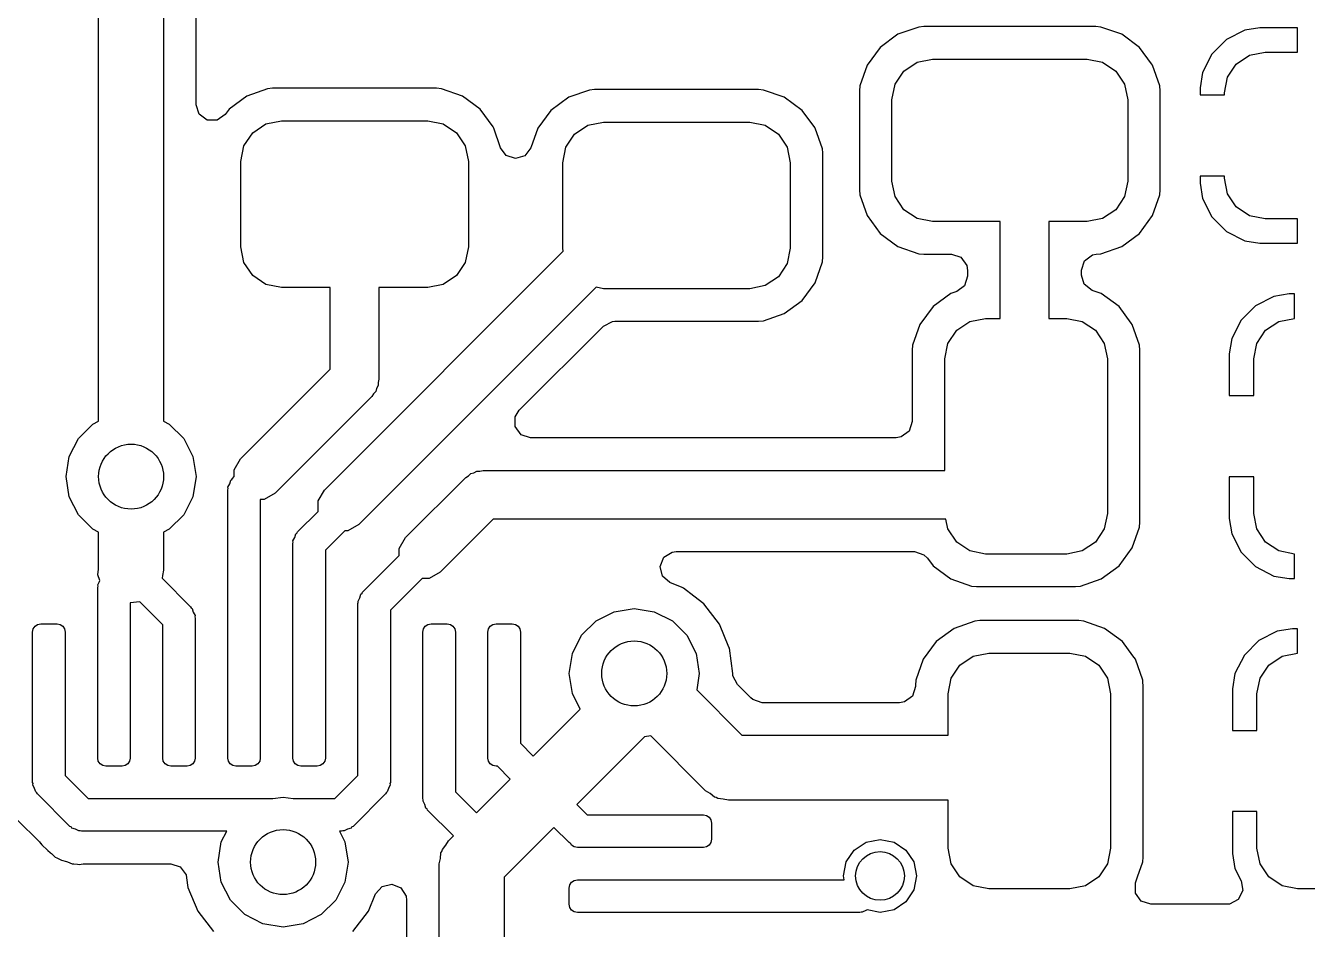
# Model space of a CAD drawing. Extents: x 0 to 2.79, y -2.39 to 0.
# Drawn here: x 1.7865 to 2.0968, y -1.6793 to -1.4604 of the extents above; entities that cross this region are included whole.
import ezdxf

# ---------------------------------------------------------------- set-up
doc = ezdxf.new("R2010")
doc.units = 0
doc.header["$MEASUREMENT"] = 0
doc.layers.add('BLACK', color=7, linetype='CONTINUOUS')

msp = doc.modelspace()

# ---------------------------------------------------------------- linework, layer by layer
at = {"layer": 'BLACK', "linetype": 'CONTINUOUS'}
for p, q in [((1.81988, -1.16212), (1.81988, -1.55619)), ((1.80413, -1.5562), (1.80413, -1.38602)), ((1.82778, -1.47957), (1.82778, -1.45586)), ((2.00277, -1.46072), (1.99772, -1.46249)), ((2.00397, -1.46061), (2.00277, -1.46072)), ((2.00277, -1.46072), (2.00277, -1.46072)), ((2.04564, -1.46061), (2.00397, -1.46061)), ((2.00397, -1.46061), (2.00397, -1.46061)), ((2.04684, -1.46072), (2.04564, -1.46061)), ((2.04564, -1.46061), (2.04564, -1.46061)), ((2.05189, -1.46249), (2.04684, -1.46072)), ((2.04684, -1.46072), (2.04684, -1.46072)), ((2.08169, -1.46151), (2.07724, -1.46377)), ((2.08537, -1.46093), (2.08169, -1.46151)), ((2.08169, -1.46151), (2.08169, -1.46151)), ((2.09449, -1.46093), (2.08537, -1.46093)), ((2.08537, -1.46093), (2.08537, -1.46093)), ((2.09449, -1.46683), (2.09449, -1.46093)), ((1.99772, -1.46249), (1.99342, -1.46566)), ((2.05619, -1.46566), (2.05189, -1.46249)), ((2.07724, -1.46377), (2.07371, -1.4673)), ((1.99342, -1.46566), (1.99024, -1.46997)), ((1.99342, -1.46566), (1.99342, -1.46566)), ((2.05914, -1.46967), (2.05619, -1.46566)), ((2.05619, -1.46566), (2.05619, -1.46566)), ((2.05619, -1.46566), (2.05619, -1.46566)), ((2.05619, -1.46566), (2.05619, -1.46566)), ((2.05619, -1.46566), (2.05619, -1.46566)), ((2.07371, -1.4673), (2.07145, -1.47175)), ((2.07965, -1.46971), (2.08285, -1.46758)), ((2.08285, -1.46758), (2.08661, -1.46683)), ((2.08661, -1.46683), (2.09449, -1.46683)), ((1.99024, -1.46997), (1.98848, -1.47501)), ((1.99914, -1.47139), (2.00234, -1.46925)), ((2.00234, -1.46925), (2.0061, -1.4685)), ((2.0061, -1.4685), (2.0435, -1.4685)), ((2.0435, -1.4685), (2.04727, -1.46925)), ((2.04727, -1.46925), (2.05046, -1.47139)), ((2.05936, -1.46997), (2.05914, -1.46967)), ((2.06113, -1.47501), (2.05936, -1.46997)), ((2.07752, -1.47291), (2.07965, -1.46971)), ((1.99701, -1.47458), (1.99914, -1.47139)), ((2.05046, -1.47139), (2.0526, -1.47458)), ((2.07145, -1.47175), (2.07087, -1.47543)), ((2.07145, -1.47175), (2.07145, -1.47175)), ((2.07677, -1.47667), (2.07752, -1.47291)), ((1.84509, -1.47568), (1.84004, -1.47745)), ((1.84629, -1.47557), (1.84509, -1.47568)), ((1.84509, -1.47568), (1.84509, -1.47568)), ((1.88599, -1.47557), (1.84629, -1.47557)), ((1.84629, -1.47557), (1.84629, -1.47557)), ((1.886, -1.47557), (1.88599, -1.47557)), ((1.88719, -1.47568), (1.886, -1.47557)), ((1.89224, -1.47745), (1.88719, -1.47568)), ((1.88719, -1.47568), (1.88719, -1.47568)), ((1.92304, -1.47598), (1.918, -1.47774)), ((1.92424, -1.47587), (1.92304, -1.47598)), ((1.92304, -1.47598), (1.92304, -1.47598)), ((1.96395, -1.47587), (1.92424, -1.47587)), ((1.92424, -1.47587), (1.92424, -1.47587)), ((1.96515, -1.47598), (1.96395, -1.47587)), ((1.96395, -1.47587), (1.96395, -1.47587)), ((1.97019, -1.47774), (1.96515, -1.47598)), ((1.96515, -1.47598), (1.96515, -1.47598)), ((1.98848, -1.47501), (1.98837, -1.47621)), ((1.98837, -1.47621), (1.98837, -1.50017)), ((1.98848, -1.47501), (1.98848, -1.47501)), ((1.99626, -1.47835), (1.99701, -1.47458)), ((2.0526, -1.47458), (2.05335, -1.47835)), ((2.06124, -1.47621), (2.06113, -1.47501)), ((2.06124, -1.47717), (2.06124, -1.47621)), ((2.06124, -1.47621), (2.06124, -1.47621)), ((2.06124, -1.49858), (2.06124, -1.47717)), ((2.07087, -1.47543), (2.07087, -1.47717)), ((2.07087, -1.47717), (2.07677, -1.47717)), ((2.07087, -1.47717), (2.07087, -1.47717)), ((2.07677, -1.47717), (2.07677, -1.47667)), ((1.8285, -1.48184), (1.82778, -1.47957)), ((1.84004, -1.47745), (1.83574, -1.48062)), ((1.89654, -1.48062), (1.89224, -1.47745)), ((1.918, -1.47774), (1.9137, -1.48092)), ((1.97449, -1.48092), (1.97019, -1.47774)), ((1.99626, -1.49803), (1.99626, -1.47835)), ((2.05335, -1.47835), (2.05335, -1.49803)), ((1.83044, -1.48327), (1.8285, -1.48184)), ((1.83285, -1.48329), (1.83044, -1.48327)), ((1.83481, -1.48189), (1.83285, -1.48329)), ((1.83574, -1.48062), (1.83481, -1.48189)), ((1.83574, -1.48062), (1.83574, -1.48062)), ((1.84466, -1.48421), (1.84843, -1.48346)), ((1.84843, -1.48346), (1.88386, -1.48346)), ((1.88386, -1.48346), (1.88762, -1.48421)), ((1.89971, -1.48491), (1.89654, -1.48062)), ((1.89654, -1.48062), (1.89654, -1.48062)), ((1.89654, -1.48062), (1.89654, -1.48062)), ((1.89654, -1.48062), (1.89654, -1.48062)), ((1.89654, -1.48062), (1.89654, -1.48062)), ((1.91369, -1.48092), (1.91052, -1.48522)), ((1.9137, -1.48092), (1.91369, -1.48092)), ((1.97755, -1.48506), (1.97449, -1.48092)), ((1.97449, -1.48092), (1.97449, -1.48092)), ((1.97449, -1.48092), (1.97449, -1.48092)), ((1.97449, -1.48092), (1.97449, -1.48092)), ((1.97449, -1.48092), (1.97449, -1.48092)), ((1.83933, -1.48954), (1.84147, -1.48635)), ((1.84147, -1.48635), (1.84466, -1.48421)), ((1.88762, -1.48421), (1.89082, -1.48635)), ((1.89082, -1.48635), (1.89295, -1.48954)), ((1.89972, -1.48493), (1.89971, -1.48491)), ((1.89982, -1.48522), (1.89972, -1.48493)), ((1.90149, -1.49), (1.89982, -1.48522)), ((1.91052, -1.48522), (1.90885, -1.49)), ((1.91942, -1.48664), (1.92261, -1.48451)), ((1.92261, -1.48451), (1.92638, -1.48376)), ((1.92638, -1.48376), (1.96181, -1.48376)), ((1.96181, -1.48376), (1.96558, -1.48451)), ((1.96558, -1.48451), (1.96877, -1.48664)), ((1.97767, -1.48522), (1.97755, -1.48506)), ((1.97943, -1.49027), (1.97767, -1.48522)), ((1.83858, -1.49331), (1.83933, -1.48954)), ((1.89295, -1.48954), (1.8937, -1.49331)), ((1.91728, -1.48984), (1.91942, -1.48664)), ((1.96877, -1.48664), (1.9709, -1.48984)), ((1.90281, -1.49181), (1.90149, -1.49)), ((1.90508, -1.49261), (1.90281, -1.49181)), ((1.90739, -1.49191), (1.90508, -1.49261)), ((1.90885, -1.49), (1.90739, -1.49191)), ((1.91654, -1.4936), (1.91728, -1.48984)), ((1.9709, -1.48984), (1.97165, -1.4936)), ((1.97952, -1.49122), (1.97943, -1.49027)), ((1.97955, -1.49147), (1.97952, -1.49122)), ((1.97955, -1.51641), (1.97955, -1.49147)), ((1.97955, -1.49147), (1.97955, -1.49147)), ((1.83858, -1.51398), (1.83858, -1.49331)), ((1.8937, -1.49331), (1.8937, -1.51398)), ((1.91654, -1.51427), (1.91654, -1.4936)), ((1.97165, -1.4936), (1.97165, -1.51427)), ((1.99701, -1.5018), (1.99626, -1.49803)), ((2.05335, -1.49803), (2.0526, -1.5018)), ((2.06124, -1.50017), (2.06124, -1.49858)), ((2.07677, -1.49685), (2.07087, -1.49685)), ((2.07087, -1.49685), (2.07087, -1.49685)), ((2.07087, -1.49685), (2.07087, -1.49858)), ((2.07087, -1.49858), (2.07145, -1.50227)), ((2.07677, -1.49734), (2.07677, -1.49685)), ((2.07752, -1.50111), (2.07677, -1.49734)), ((1.98837, -1.50017), (1.98848, -1.50137)), ((1.98848, -1.50137), (1.98848, -1.50137)), ((1.98848, -1.50137), (1.99024, -1.50641)), ((1.99914, -1.50499), (1.99701, -1.5018)), ((2.0526, -1.5018), (2.05046, -1.50499)), ((2.05936, -1.50641), (2.06113, -1.50137)), ((2.06113, -1.50137), (2.06124, -1.50017)), ((2.06124, -1.50017), (2.06124, -1.50017)), ((2.07965, -1.5043), (2.07752, -1.50111)), ((2.00234, -1.50712), (1.99914, -1.50499)), ((2.05046, -1.50499), (2.04727, -1.50712)), ((2.07145, -1.50227), (2.07145, -1.50227)), ((2.07145, -1.50227), (2.07371, -1.50671)), ((2.08285, -1.50644), (2.07965, -1.5043)), ((1.99024, -1.50641), (1.99342, -1.51071)), ((2.0061, -1.50787), (2.00234, -1.50712)), ((2.02244, -1.50787), (2.0061, -1.50787)), ((2.02244, -1.5313), (2.02244, -1.50787)), ((2.0435, -1.50787), (2.03425, -1.50787)), ((2.03425, -1.50787), (2.03425, -1.5313)), ((2.04727, -1.50712), (2.0435, -1.50787)), ((2.05619, -1.51071), (2.05936, -1.50641)), ((2.07371, -1.50671), (2.07724, -1.51024)), ((2.08661, -1.50719), (2.08285, -1.50644)), ((2.09449, -1.50719), (2.08661, -1.50719)), ((2.09449, -1.51309), (2.09449, -1.50719)), ((1.99342, -1.51071), (1.99342, -1.51071)), ((1.99342, -1.51071), (1.99342, -1.51071)), ((1.99342, -1.51071), (1.99342, -1.51071)), ((1.99342, -1.51071), (1.99342, -1.51071)), ((1.99342, -1.51071), (1.99772, -1.51389)), ((2.05189, -1.51389), (2.05619, -1.51071)), ((2.07724, -1.51024), (2.08169, -1.51251)), ((1.83933, -1.51774), (1.83858, -1.51398)), ((1.8937, -1.51398), (1.89295, -1.51774)), ((1.91668, -1.51501), (1.91654, -1.51427)), ((1.97165, -1.51427), (1.9709, -1.51804)), ((1.99772, -1.51389), (1.99772, -1.51389)), ((1.99772, -1.51389), (1.99772, -1.51389)), ((1.99772, -1.51389), (2.00277, -1.51566)), ((2.04684, -1.51566), (2.05189, -1.51389)), ((2.08169, -1.51251), (2.08169, -1.51251)), ((2.08169, -1.51251), (2.08537, -1.51309)), ((2.08537, -1.51309), (2.09449, -1.51309)), ((2.09449, -1.51309), (2.09449, -1.51309)), ((1.85882, -1.57288), (1.91668, -1.51501)), ((1.97767, -1.52265), (1.97943, -1.51761)), ((1.97943, -1.51761), (1.97955, -1.51641)), ((1.97955, -1.51641), (1.97955, -1.51641)), ((2.00277, -1.51566), (2.00397, -1.51577)), ((2.00397, -1.51577), (2.00397, -1.51577)), ((2.00397, -1.51577), (2.00397, -1.51577)), ((2.00397, -1.51577), (2.01065, -1.51577)), ((2.01065, -1.51577), (2.01294, -1.51651)), ((2.01294, -1.51651), (2.01436, -1.51846)), ((2.04215, -1.51964), (2.04289, -1.51735)), ((2.04289, -1.51735), (2.04484, -1.51594)), ((2.04484, -1.51594), (2.04568, -1.51576)), ((2.04568, -1.51576), (2.04684, -1.51566)), ((1.84147, -1.52094), (1.83933, -1.51774)), ((1.89295, -1.51774), (1.89082, -1.52094)), ((1.9709, -1.51804), (1.96877, -1.52123)), ((2.01436, -1.51846), (2.01455, -1.51967)), ((2.01455, -1.51967), (2.01455, -1.52111)), ((2.04215, -1.52083), (2.04215, -1.51964)), ((1.84466, -1.52307), (1.84147, -1.52094)), ((1.84843, -1.52382), (1.84466, -1.52307)), ((1.86024, -1.52382), (1.84843, -1.52382)), ((1.86024, -1.54362), (1.86024, -1.52382)), ((1.92463, -1.52377), (1.86717, -1.58123)), ((1.88386, -1.52382), (1.87205, -1.52382)), ((1.87205, -1.52382), (1.87205, -1.54606)), ((1.88762, -1.52307), (1.88386, -1.52382)), ((1.89082, -1.52094), (1.88762, -1.52307)), ((1.92638, -1.52411), (1.92463, -1.52377)), ((1.96558, -1.52336), (1.96181, -1.52411)), ((1.96877, -1.52123), (1.96558, -1.52336)), ((1.97449, -1.52695), (1.97767, -1.52265)), ((2.0138, -1.5234), (2.01194, -1.52479)), ((2.01455, -1.52111), (2.0138, -1.5234)), ((2.04284, -1.52305), (2.04215, -1.52083)), ((2.04476, -1.52451), (2.04284, -1.52305)), ((1.96181, -1.52411), (1.92638, -1.52411)), ((1.97019, -1.53013), (1.97449, -1.52695)), ((2.01052, -1.52528), (2.00621, -1.52846)), ((2.01194, -1.52479), (2.01052, -1.52528)), ((2.04696, -1.52528), (2.04476, -1.52451)), ((2.05127, -1.52846), (2.04696, -1.52528)), ((2.04696, -1.52528), (2.04696, -1.52528)), ((2.08877, -1.52598), (2.08433, -1.52824)), ((2.09246, -1.52539), (2.08877, -1.52598)), ((2.08877, -1.52598), (2.08877, -1.52598)), ((2.0937, -1.52539), (2.09246, -1.52539)), ((2.09246, -1.52539), (2.09246, -1.52539)), ((2.0937, -1.5313), (2.0937, -1.52539)), ((2.00621, -1.52846), (2.00304, -1.53276)), ((2.00621, -1.52846), (2.00621, -1.52846)), ((2.05422, -1.53246), (2.05127, -1.52846)), ((2.05127, -1.52846), (2.05127, -1.52846)), ((2.05127, -1.52846), (2.05127, -1.52846)), ((2.05127, -1.52846), (2.05127, -1.52846)), ((2.05127, -1.52846), (2.05127, -1.52846)), ((2.08433, -1.52824), (2.0808, -1.53177)), ((1.906, -1.55356), (1.92641, -1.53315)), ((1.92641, -1.53315), (1.92856, -1.53206)), ((1.92856, -1.53206), (1.92917, -1.53201)), ((1.92917, -1.53201), (1.96395, -1.53201)), ((1.96395, -1.53201), (1.96515, -1.5319)), ((1.96395, -1.53201), (1.96395, -1.53201)), ((1.96515, -1.5319), (1.97019, -1.53013)), ((2.00304, -1.53276), (2.00127, -1.53781)), ((2.01194, -1.53418), (2.01513, -1.53205)), ((2.01513, -1.53205), (2.0189, -1.5313)), ((2.0189, -1.5313), (2.02244, -1.5313)), ((2.03425, -1.5313), (2.03858, -1.5313)), ((2.03858, -1.5313), (2.04235, -1.53205)), ((2.04235, -1.53205), (2.04554, -1.53418)), ((2.05444, -1.53276), (2.05422, -1.53246)), ((2.05621, -1.53781), (2.05444, -1.53276)), ((2.0808, -1.53177), (2.07854, -1.53621)), ((2.08674, -1.53418), (2.08993, -1.53205)), ((2.08993, -1.53205), (2.0937, -1.5313)), ((2.0098, -1.53738), (2.01194, -1.53418)), ((2.04554, -1.53418), (2.04768, -1.53738)), ((2.07854, -1.53621), (2.07795, -1.5399)), ((2.07854, -1.53621), (2.07854, -1.53621)), ((2.08461, -1.53738), (2.08674, -1.53418)), ((2.00127, -1.53781), (2.00116, -1.539)), ((2.00116, -1.539), (2.00116, -1.55632)), ((2.00127, -1.53781), (2.00127, -1.53781)), ((2.00906, -1.54114), (2.0098, -1.53738)), ((2.04768, -1.53738), (2.04843, -1.54114)), ((2.05632, -1.539), (2.05621, -1.53781)), ((2.05632, -1.55), (2.05632, -1.539)), ((2.05632, -1.539), (2.05632, -1.539)), ((2.08386, -1.54114), (2.08461, -1.53738)), ((2.00906, -1.56811), (2.00906, -1.54114)), ((2.04843, -1.54114), (2.04843, -1.57854)), ((2.07795, -1.5399), (2.07795, -1.55)), ((2.08386, -1.55), (2.08386, -1.54114)), ((1.83854, -1.56531), (1.86024, -1.54362)), ((1.87146, -1.54826), (1.87126, -1.54902)), ((1.87185, -1.54759), (1.87146, -1.54826)), ((1.87205, -1.54606), (1.87185, -1.54681)), ((1.87185, -1.54681), (1.87185, -1.54759)), ((1.87032, -1.55024), (1.84689, -1.57366)), ((1.87071, -1.54957), (1.87032, -1.55024)), ((1.87126, -1.54902), (1.87071, -1.54957)), ((2.05632, -1.56969), (2.05632, -1.55)), ((2.07795, -1.55), (2.08386, -1.55)), ((2.07795, -1.55), (2.07795, -1.55)), ((1.90504, -1.55511), (1.906, -1.55356)), ((1.79928, -1.56039), (1.80276, -1.5569)), ((1.80276, -1.5569), (1.80413, -1.5562)), ((1.81988, -1.55619), (1.82127, -1.5569)), ((1.82127, -1.5569), (1.82476, -1.56039)), ((1.90504, -1.55752), (1.90504, -1.55511)), ((1.90646, -1.55947), (1.90504, -1.55752)), ((2.00116, -1.55632), (2.00042, -1.55861)), ((1.79704, -1.56478), (1.79928, -1.56039)), ((1.82476, -1.56039), (1.82699, -1.56478)), ((1.90875, -1.56022), (1.90646, -1.55947)), ((1.99726, -1.56022), (1.90875, -1.56022)), ((1.99847, -1.56003), (1.99726, -1.56022)), ((2.00042, -1.55861), (1.99847, -1.56003)), ((1.79627, -1.56964), (1.79704, -1.56478)), ((1.82699, -1.56478), (1.82776, -1.56964)), ((1.83701, -1.56796), (1.83854, -1.56531)), ((1.79704, -1.57451), (1.79627, -1.56964)), ((1.82776, -1.56964), (1.82699, -1.57451)), ((1.83618, -1.57052), (1.83644, -1.57033)), ((1.83644, -1.57033), (1.83659, -1.57005)), ((1.83659, -1.57005), (1.83701, -1.56962)), ((1.83701, -1.56962), (1.83701, -1.56796)), ((1.8785, -1.58441), (1.89307, -1.56984)), ((1.89307, -1.56984), (1.89374, -1.56945)), ((1.89374, -1.56945), (1.89429, -1.5689)), ((1.89429, -1.5689), (1.89504, -1.5687)), ((1.89504, -1.5687), (1.89572, -1.56831)), ((1.89572, -1.56831), (1.89649, -1.56831)), ((1.89649, -1.56831), (1.89724, -1.56811)), ((1.89724, -1.56811), (2.00906, -1.56811)), ((2.05632, -1.58068), (2.05632, -1.56969)), ((2.08386, -1.56969), (2.07795, -1.56969)), ((2.07795, -1.56969), (2.07795, -1.57978)), ((2.08386, -1.57854), (2.08386, -1.56969)), ((1.83543, -1.57283), (1.83553, -1.57253)), ((1.83543, -1.60728), (1.83543, -1.57283)), ((1.83548, -1.57222), (1.8359, -1.5714)), ((1.83553, -1.57253), (1.83548, -1.57222)), ((1.8359, -1.5714), (1.83618, -1.57052)), ((1.85729, -1.57552), (1.85882, -1.57288)), ((1.79928, -1.5789), (1.79704, -1.57451)), ((1.82699, -1.57451), (1.82476, -1.5789)), ((1.84424, -1.57519), (1.84331, -1.57519)), ((1.84331, -1.57519), (1.84331, -1.60728)), ((1.84689, -1.57366), (1.84424, -1.57519)), ((1.85729, -1.57809), (1.85729, -1.57552)), ((1.80276, -1.58238), (1.79928, -1.5789)), ((1.82476, -1.5789), (1.82127, -1.58238)), ((1.85233, -1.58304), (1.85729, -1.57809)), ((2.04843, -1.57854), (2.04768, -1.58231)), ((2.08461, -1.58231), (2.08386, -1.57854)), ((1.80414, -1.58309), (1.80276, -1.58238)), ((1.82127, -1.58238), (1.81989, -1.58309)), ((1.86376, -1.58276), (1.85906, -1.58746)), ((1.86452, -1.58276), (1.86376, -1.58276)), ((1.86717, -1.58123), (1.86452, -1.58276)), ((1.89969, -1.57992), (1.88685, -1.59276)), ((2.00933, -1.57992), (1.89969, -1.57992)), ((2.0098, -1.58231), (2.00933, -1.57992)), ((2.01194, -1.5855), (2.0098, -1.58231)), ((2.04768, -1.58231), (2.04554, -1.5855)), ((2.05444, -1.58692), (2.05621, -1.58188)), ((2.05621, -1.58188), (2.05632, -1.58068)), ((2.05632, -1.58068), (2.05632, -1.58068)), ((2.07795, -1.57978), (2.07854, -1.58347)), ((2.08674, -1.5855), (2.08461, -1.58231)), ((1.80414, -1.59202), (1.80414, -1.58309)), ((1.81989, -1.58309), (1.81989, -1.59231)), ((1.85118, -1.58583), (1.85128, -1.58552)), ((1.85118, -1.60728), (1.85118, -1.58583)), ((1.85123, -1.58521), (1.85165, -1.58439)), ((1.85128, -1.58552), (1.85123, -1.58521)), ((1.85165, -1.58439), (1.85193, -1.58351)), ((1.85193, -1.58351), (1.85219, -1.58333)), ((1.85219, -1.58333), (1.85233, -1.58304)), ((1.87697, -1.58705), (1.8785, -1.58441)), ((2.01513, -1.58764), (2.01194, -1.5855)), ((2.04554, -1.5855), (2.04235, -1.58764)), ((2.07854, -1.58347), (2.07854, -1.58347)), ((2.07854, -1.58347), (2.0808, -1.58792)), ((2.08993, -1.58764), (2.08674, -1.5855)), ((1.85906, -1.58746), (1.85906, -1.60728)), ((1.86808, -1.59761), (1.87697, -1.58872)), ((1.87697, -1.58872), (1.87697, -1.58705)), ((1.94103, -1.58918), (1.94308, -1.58792)), ((1.94308, -1.58792), (1.94399, -1.58781)), ((1.94399, -1.58781), (2.00173, -1.58781)), ((2.00173, -1.58781), (2.00402, -1.58856)), ((2.00402, -1.58856), (2.00487, -1.5894)), ((2.0189, -1.58839), (2.01513, -1.58764)), ((2.03858, -1.58839), (2.0189, -1.58839)), ((2.04235, -1.58764), (2.03858, -1.58839)), ((2.05127, -1.59123), (2.05444, -1.58692)), ((2.0808, -1.58792), (2.08433, -1.59144)), ((2.0937, -1.58839), (2.08993, -1.58764)), ((2.0937, -1.59429), (2.0937, -1.58839)), ((1.80399, -1.5934), (1.80414, -1.59202)), ((1.94011, -1.59141), (1.94103, -1.58918)), ((1.94067, -1.59375), (1.94011, -1.59141)), ((2.00487, -1.5894), (2.00621, -1.59123)), ((2.00621, -1.59123), (2.00621, -1.59123)), ((2.00621, -1.59123), (2.00621, -1.59123)), ((2.00621, -1.59123), (2.00621, -1.59123)), ((2.00621, -1.59123), (2.01052, -1.5944)), ((2.04696, -1.5944), (2.05127, -1.59123)), ((2.08433, -1.59144), (2.08877, -1.59371)), ((1.80448, -1.5948), (1.80399, -1.5934)), ((1.80399, -1.59584), (1.8044, -1.59502)), ((1.8044, -1.59502), (1.80448, -1.5948)), ((1.8196, -1.5936), (1.81952, -1.59425)), ((1.81952, -1.59425), (1.82641, -1.60114)), ((1.81989, -1.59231), (1.8196, -1.5936)), ((1.88254, -1.59429), (1.8748, -1.60202)), ((1.88421, -1.59429), (1.88254, -1.59429)), ((1.88685, -1.59276), (1.88421, -1.59429)), ((1.9425, -1.59531), (1.94067, -1.59375)), ((2.01052, -1.5944), (2.01052, -1.5944)), ((2.01052, -1.5944), (2.01052, -1.5944)), ((2.01052, -1.5944), (2.01556, -1.59617)), ((2.04192, -1.59617), (2.04696, -1.5944)), ((2.08877, -1.59371), (2.08877, -1.59371)), ((2.08877, -1.59371), (2.09246, -1.59429)), ((2.09246, -1.59429), (2.0937, -1.59429)), ((2.0937, -1.59429), (2.0937, -1.59429)), ((1.80394, -1.59646), (1.80404, -1.59615)), ((1.80394, -1.60728), (1.80394, -1.59646)), ((1.80404, -1.59615), (1.80399, -1.59584)), ((1.8674, -1.59896), (1.86768, -1.59808)), ((1.86768, -1.59808), (1.86794, -1.59789)), ((1.86794, -1.59789), (1.86808, -1.59761)), ((1.94544, -1.59653), (1.9425, -1.59531)), ((1.94578, -1.59667), (1.94544, -1.59653)), ((1.94832, -1.59862), (1.94578, -1.59667)), ((2.01556, -1.59617), (2.01676, -1.59628)), ((2.01676, -1.59628), (2.01676, -1.59628)), ((2.01676, -1.59628), (2.01676, -1.59628)), ((2.01676, -1.59628), (2.04072, -1.59628)), ((2.04072, -1.59628), (2.04192, -1.59617)), ((2.04072, -1.59628), (2.04072, -1.59628)), ((1.81412, -1.59998), (1.81181, -1.60024)), ((1.81181, -1.60024), (1.81181, -1.60728)), ((1.81969, -1.60555), (1.81412, -1.59998)), ((1.82641, -1.60114), (1.82655, -1.60142)), ((1.82655, -1.60142), (1.82681, -1.60161)), ((1.86693, -1.60039), (1.86703, -1.60009)), ((1.86693, -1.60728), (1.86693, -1.60039)), ((1.86698, -1.59978), (1.8674, -1.59896)), ((1.86703, -1.60009), (1.86698, -1.59978)), ((1.95072, -1.60046), (1.94832, -1.59862)), ((1.95451, -1.6054), (1.95072, -1.60046)), ((1.95072, -1.60046), (1.95072, -1.60046)), ((1.95072, -1.60046), (1.95072, -1.60046)), ((1.95072, -1.60046), (1.95072, -1.60046)), ((1.95072, -1.60046), (1.95072, -1.60046)), ((1.82681, -1.60161), (1.82709, -1.60248)), ((1.82709, -1.60248), (1.82751, -1.6033)), ((1.82751, -1.6033), (1.82746, -1.60362)), ((1.82746, -1.60362), (1.82756, -1.60392)), ((1.82756, -1.60392), (1.82756, -1.60728)), ((1.8748, -1.60202), (1.8748, -1.60728)), ((1.9246, -1.60458), (1.92899, -1.60235)), ((1.92899, -1.60235), (1.93386, -1.60157)), ((1.93386, -1.60157), (1.93872, -1.60235)), ((1.93872, -1.60235), (1.94311, -1.60458)), ((2.01755, -1.60451), (2.01635, -1.60462)), ((2.04151, -1.60451), (2.01755, -1.60451)), ((2.01755, -1.60451), (2.01755, -1.60451)), ((2.0427, -1.60462), (2.04151, -1.60451)), ((2.04151, -1.60451), (2.04151, -1.60451)), ((1.78819, -1.60728), (1.78834, -1.60653)), ((1.78819, -1.62254), (1.78819, -1.60728)), ((1.78834, -1.60653), (1.78877, -1.60589)), ((1.78877, -1.60589), (1.7894, -1.60546)), ((1.7894, -1.60546), (1.79016, -1.60531)), ((1.79016, -1.60531), (1.79409, -1.60531)), ((1.79409, -1.60531), (1.79485, -1.60546)), ((1.79485, -1.60546), (1.79549, -1.60589)), ((1.79549, -1.60589), (1.79591, -1.60653)), ((1.79591, -1.60653), (1.79606, -1.60728)), ((1.79606, -1.60728), (1.79606, -1.62254)), ((1.80394, -1.6378), (1.80394, -1.60728)), ((1.81181, -1.60728), (1.81181, -1.6378)), ((1.81969, -1.60728), (1.81969, -1.60555)), ((1.81969, -1.6378), (1.81969, -1.60728)), ((1.81969, -1.60728), (1.81969, -1.60728)), ((1.82756, -1.60728), (1.82756, -1.60728)), ((1.82756, -1.60728), (1.82756, -1.6378)), ((1.83543, -1.6378), (1.83543, -1.60728)), ((1.84331, -1.60728), (1.84331, -1.6378)), ((1.85118, -1.6378), (1.85118, -1.60728)), ((1.85906, -1.60728), (1.85906, -1.6378)), ((1.86693, -1.62254), (1.86693, -1.60728)), ((1.8748, -1.60728), (1.8748, -1.62254)), ((1.88268, -1.60728), (1.88283, -1.60653)), ((1.88268, -1.62254), (1.88268, -1.60728)), ((1.88283, -1.60653), (1.88325, -1.60589)), ((1.88325, -1.60589), (1.88389, -1.60546)), ((1.88389, -1.60546), (1.88465, -1.60531)), ((1.88465, -1.60531), (1.88858, -1.60531)), ((1.88858, -1.60531), (1.88934, -1.60546)), ((1.88934, -1.60546), (1.88997, -1.60589)), ((1.88997, -1.60589), (1.8904, -1.60653)), ((1.8904, -1.60653), (1.89055, -1.60728)), ((1.89055, -1.60728), (1.89055, -1.62254)), ((1.89843, -1.60728), (1.89858, -1.60653)), ((1.89843, -1.6378), (1.89843, -1.60728)), ((1.89858, -1.60653), (1.899, -1.60589)), ((1.899, -1.60589), (1.89964, -1.60546)), ((1.89964, -1.60546), (1.90039, -1.60531)), ((1.90039, -1.60531), (1.90433, -1.60531)), ((1.90433, -1.60531), (1.90508, -1.60546)), ((1.90508, -1.60546), (1.90572, -1.60589)), ((1.90572, -1.60589), (1.90615, -1.60653)), ((1.90615, -1.60653), (1.9063, -1.60728)), ((1.9063, -1.60728), (1.9063, -1.6342)), ((1.92112, -1.60807), (1.9246, -1.60458)), ((1.94311, -1.60458), (1.9466, -1.60807)), ((1.9568, -1.61094), (1.95451, -1.6054)), ((1.95451, -1.6054), (1.95451, -1.6054)), ((2.0113, -1.60639), (2.007, -1.60956)), ((2.01635, -1.60462), (2.0113, -1.60639)), ((2.01635, -1.60462), (2.01635, -1.60462)), ((2.04775, -1.60639), (2.0427, -1.60462)), ((2.0427, -1.60462), (2.0427, -1.60462)), ((2.05205, -1.60956), (2.04775, -1.60639)), ((2.08956, -1.60708), (2.08512, -1.60934)), ((2.09325, -1.6065), (2.08956, -1.60708)), ((2.08956, -1.60708), (2.08956, -1.60708)), ((2.09449, -1.6065), (2.09325, -1.6065)), ((2.09325, -1.6065), (2.09325, -1.6065)), ((2.09449, -1.6124), (2.09449, -1.6065)), ((1.91888, -1.61246), (1.92112, -1.60807)), ((1.9466, -1.60807), (1.94884, -1.61246)), ((2.007, -1.60956), (2.00383, -1.61386)), ((2.007, -1.60956), (2.007, -1.60956)), ((2.05461, -1.61302), (2.05205, -1.60956)), ((2.05205, -1.60956), (2.05205, -1.60956)), ((2.05205, -1.60956), (2.05205, -1.60956)), ((2.05205, -1.60956), (2.05205, -1.60956)), ((2.05205, -1.60956), (2.05205, -1.60956)), ((2.08512, -1.60934), (2.08159, -1.61287)), ((1.91811, -1.61732), (1.91888, -1.61246)), ((1.94884, -1.61246), (1.94961, -1.61732)), ((1.95689, -1.61115), (1.9568, -1.61094)), ((1.9577, -1.61732), (1.95689, -1.61115)), ((2.00383, -1.61386), (2.00206, -1.61891)), ((2.01273, -1.61528), (2.01592, -1.61315)), ((2.01592, -1.61315), (2.01969, -1.6124)), ((2.01969, -1.6124), (2.03937, -1.6124)), ((2.03937, -1.6124), (2.04314, -1.61315)), ((2.04314, -1.61315), (2.04633, -1.61528)), ((2.05523, -1.61386), (2.05461, -1.61302)), ((2.05699, -1.61891), (2.05523, -1.61386)), ((2.08159, -1.61287), (2.07932, -1.61732)), ((2.08753, -1.61528), (2.09072, -1.61315)), ((2.09072, -1.61315), (2.09449, -1.6124)), ((2.01059, -1.61848), (2.01273, -1.61528)), ((2.04633, -1.61528), (2.04846, -1.61848)), ((2.08539, -1.61848), (2.08753, -1.61528)), ((1.91888, -1.62219), (1.91811, -1.61732)), ((1.94961, -1.61732), (1.94898, -1.6213)), ((1.95772, -1.61742), (1.9577, -1.61732)), ((1.95775, -1.61786), (1.95772, -1.61742)), ((1.95885, -1.62001), (1.95775, -1.61786)), ((1.96208, -1.62325), (1.95885, -1.62001)), ((2.00206, -1.61891), (2.00195, -1.62011)), ((2.00206, -1.61891), (2.00206, -1.61891)), ((2.00984, -1.62224), (2.01059, -1.61848)), ((2.04846, -1.61848), (2.04921, -1.62224)), ((2.05705, -1.61955), (2.05699, -1.61891)), ((2.05711, -1.62011), (2.05705, -1.61955)), ((2.07932, -1.61732), (2.07874, -1.621)), ((2.07932, -1.61732), (2.07932, -1.61732)), ((2.08465, -1.62224), (2.08539, -1.61848)), ((1.78819, -1.6437), (1.78819, -1.62254)), ((1.78819, -1.62254), (1.78819, -1.62254)), ((1.79606, -1.62254), (1.79606, -1.62254)), ((1.79606, -1.62254), (1.79606, -1.64207)), ((1.86693, -1.64207), (1.86693, -1.62254)), ((1.86693, -1.62254), (1.86693, -1.62254)), ((1.8748, -1.62254), (1.8748, -1.62254)), ((1.8748, -1.62254), (1.8748, -1.6437)), ((1.88268, -1.64764), (1.88268, -1.62254)), ((1.88268, -1.62254), (1.88268, -1.62254)), ((1.89055, -1.62254), (1.89055, -1.62254)), ((1.89055, -1.62254), (1.89055, -1.64601)), ((1.92079, -1.62594), (1.91888, -1.62219)), ((1.94898, -1.6213), (1.95995, -1.63228)), ((2.0012, -1.62278), (1.99926, -1.6242)), ((2.00195, -1.62049), (2.0012, -1.62278)), ((2.00195, -1.62011), (2.00195, -1.62049)), ((2.00984, -1.63228), (2.00984, -1.62224)), ((2.04921, -1.62224), (2.04921, -1.65965)), ((2.05711, -1.6311), (2.05711, -1.62011)), ((2.05711, -1.62011), (2.05711, -1.62011)), ((2.07874, -1.621), (2.07874, -1.6311)), ((2.08465, -1.6311), (2.08465, -1.62224)), ((1.90942, -1.63732), (1.92079, -1.62594)), ((1.96255, -1.62365), (1.96208, -1.62325)), ((1.96484, -1.62439), (1.96255, -1.62365)), ((1.99805, -1.62439), (1.96484, -1.62439)), ((1.99926, -1.6242), (1.99805, -1.62439)), ((1.93784, -1.63244), (1.93633, -1.63268)), ((1.95113, -1.64573), (1.93784, -1.63244)), ((1.95995, -1.63228), (2.00984, -1.63228)), ((2.05711, -1.66178), (2.05711, -1.6311)), ((2.07874, -1.6311), (2.08465, -1.6311)), ((2.07874, -1.6311), (2.07874, -1.6311)), ((1.9063, -1.6342), (1.90942, -1.63732)), ((1.93633, -1.63268), (1.91997, -1.64904)), ((1.80409, -1.63855), (1.80394, -1.6378)), ((1.80451, -1.63919), (1.80409, -1.63855)), ((1.81166, -1.63855), (1.81123, -1.63919)), ((1.81181, -1.6378), (1.81166, -1.63855)), ((1.81983, -1.63855), (1.81969, -1.6378)), ((1.82026, -1.63919), (1.81983, -1.63855)), ((1.82741, -1.63855), (1.82698, -1.63919)), ((1.82756, -1.6378), (1.82741, -1.63855)), ((1.83558, -1.63855), (1.83543, -1.6378)), ((1.83601, -1.63919), (1.83558, -1.63855)), ((1.84316, -1.63855), (1.84273, -1.63919)), ((1.84331, -1.6378), (1.84316, -1.63855)), ((1.85133, -1.63855), (1.85118, -1.6378)), ((1.85176, -1.63919), (1.85133, -1.63855)), ((1.85891, -1.63855), (1.85848, -1.63919)), ((1.85906, -1.6378), (1.85891, -1.63855)), ((1.89858, -1.63855), (1.89843, -1.6378)), ((1.899, -1.63919), (1.89858, -1.63855)), ((1.80515, -1.63961), (1.80451, -1.63919)), ((1.80591, -1.63976), (1.80515, -1.63961)), ((1.80984, -1.63976), (1.80591, -1.63976)), ((1.8106, -1.63961), (1.80984, -1.63976)), ((1.81123, -1.63919), (1.8106, -1.63961)), ((1.8209, -1.63961), (1.82026, -1.63919)), ((1.82165, -1.63976), (1.8209, -1.63961)), ((1.82559, -1.63976), (1.82165, -1.63976)), ((1.82634, -1.63961), (1.82559, -1.63976)), ((1.82698, -1.63919), (1.82634, -1.63961)), ((1.83665, -1.63961), (1.83601, -1.63919)), ((1.8374, -1.63976), (1.83665, -1.63961)), ((1.84134, -1.63976), (1.8374, -1.63976)), ((1.84209, -1.63961), (1.84134, -1.63976)), ((1.84273, -1.63919), (1.84209, -1.63961)), ((1.8524, -1.63961), (1.85176, -1.63919)), ((1.85315, -1.63976), (1.8524, -1.63961)), ((1.85709, -1.63976), (1.85315, -1.63976)), ((1.85784, -1.63961), (1.85709, -1.63976)), ((1.85848, -1.63919), (1.85784, -1.63961)), ((1.89964, -1.63961), (1.899, -1.63919)), ((1.90039, -1.63976), (1.89964, -1.63961)), ((1.90073, -1.63976), (1.90039, -1.63976)), ((1.90385, -1.64289), (1.90073, -1.63976)), ((1.78829, -1.644), (1.78819, -1.6437)), ((1.78824, -1.64432), (1.78829, -1.644)), ((1.78866, -1.64514), (1.78824, -1.64432)), ((1.79606, -1.64207), (1.80163, -1.64764)), ((1.86136, -1.64764), (1.86693, -1.64207)), ((1.87475, -1.64432), (1.87434, -1.64514)), ((1.8748, -1.6437), (1.87471, -1.644)), ((1.87471, -1.644), (1.87475, -1.64432)), ((1.89564, -1.6511), (1.90385, -1.64289)), ((1.78894, -1.64601), (1.78866, -1.64514)), ((1.7892, -1.6462), (1.78894, -1.64601)), ((1.78934, -1.64648), (1.7892, -1.6462)), ((1.79722, -1.65436), (1.78934, -1.64648)), ((1.80163, -1.64764), (1.84638, -1.64764)), ((1.84638, -1.64764), (1.84883, -1.64725)), ((1.84883, -1.64725), (1.85127, -1.64764)), ((1.85127, -1.64764), (1.86136, -1.64764)), ((1.87365, -1.64648), (1.86578, -1.65436)), ((1.87379, -1.6462), (1.87365, -1.64648)), ((1.87405, -1.64601), (1.87379, -1.6462)), ((1.87434, -1.64514), (1.87405, -1.64601)), ((1.88278, -1.64794), (1.88268, -1.64764)), ((1.88273, -1.64825), (1.88278, -1.64794)), ((1.89055, -1.64601), (1.89564, -1.6511)), ((1.95224, -1.64643), (1.95113, -1.64573)), ((1.95328, -1.64725), (1.95224, -1.64643)), ((1.95371, -1.64735), (1.95328, -1.64725)), ((1.95409, -1.64759), (1.95371, -1.64735)), ((1.9554, -1.64774), (1.95409, -1.64759)), ((1.95669, -1.64803), (1.9554, -1.64774)), ((1.88314, -1.64908), (1.88273, -1.64825)), ((1.88343, -1.64995), (1.88314, -1.64908)), ((1.88369, -1.65014), (1.88343, -1.64995)), ((1.88383, -1.65042), (1.88369, -1.65014)), ((1.89007, -1.65666), (1.88383, -1.65042)), ((1.91997, -1.64904), (1.9225, -1.65157)), ((2.00984, -1.64803), (1.95669, -1.64803)), ((2.00984, -1.65965), (2.00984, -1.64803)), ((2.08465, -1.65079), (2.07874, -1.65079)), ((2.07874, -1.65079), (2.07874, -1.66089)), ((2.08465, -1.65965), (2.08465, -1.65079)), ((1.78444, -1.65274), (1.78982, -1.65813)), ((1.9225, -1.65157), (1.95059, -1.65157)), ((1.95059, -1.65157), (1.95134, -1.65172)), ((1.95134, -1.65172), (1.95198, -1.65215)), ((1.95198, -1.65215), (1.95241, -1.65279)), ((1.95241, -1.65279), (1.95256, -1.65354)), ((1.95256, -1.65354), (1.95256, -1.65748)), ((1.7975, -1.6545), (1.79722, -1.65436)), ((1.79769, -1.65476), (1.7975, -1.6545)), ((1.79856, -1.65504), (1.79769, -1.65476)), ((1.79938, -1.65546), (1.79856, -1.65504)), ((1.7997, -1.65541), (1.79938, -1.65546)), ((1.8, -1.65551), (1.7997, -1.65541)), ((1.83519, -1.65551), (1.8, -1.65551)), ((1.83385, -1.65813), (1.83519, -1.65551)), ((1.86299, -1.65551), (1.86247, -1.65551)), ((1.86247, -1.65551), (1.86381, -1.65813)), ((1.86329, -1.65541), (1.86299, -1.65551)), ((1.86361, -1.65546), (1.86329, -1.65541)), ((1.86443, -1.65504), (1.86361, -1.65546)), ((1.86531, -1.65476), (1.86443, -1.65504)), ((1.86549, -1.6545), (1.86531, -1.65476)), ((1.86578, -1.65436), (1.86549, -1.6545)), ((1.88892, -1.65782), (1.89007, -1.65666)), ((1.9144, -1.65461), (1.90236, -1.66665)), ((1.91808, -1.6583), (1.9144, -1.65461)), ((1.78982, -1.65813), (1.79014, -1.65857)), ((1.79014, -1.65857), (1.79018, -1.65854)), ((1.79018, -1.65854), (1.7904, -1.65883)), ((1.7904, -1.65883), (1.79179, -1.6601)), ((1.79179, -1.6601), (1.79186, -1.66017)), ((1.79186, -1.66017), (1.79241, -1.66072)), ((1.83308, -1.663), (1.83385, -1.65813)), ((1.86381, -1.65813), (1.86458, -1.663)), ((1.88706, -1.66079), (1.88729, -1.66041)), ((1.88729, -1.66041), (1.88739, -1.65997)), ((1.88739, -1.65997), (1.88822, -1.65894)), ((1.88822, -1.65894), (1.88892, -1.65782)), ((1.91837, -1.65844), (1.91808, -1.6583)), ((1.91855, -1.6587), (1.91837, -1.65844)), ((1.91857, -1.6587), (1.91855, -1.6587)), ((1.91869, -1.65887), (1.91857, -1.6587)), ((1.91933, -1.6593), (1.91869, -1.65887)), ((1.92008, -1.65945), (1.91933, -1.6593)), ((1.92087, -1.65945), (1.92008, -1.65945)), ((1.93533, -1.65945), (1.92087, -1.65945)), ((1.95059, -1.65945), (1.93533, -1.65945)), ((1.95134, -1.6593), (1.95059, -1.65945)), ((1.95198, -1.65887), (1.95134, -1.6593)), ((1.95241, -1.65823), (1.95198, -1.65887)), ((1.95256, -1.65748), (1.95241, -1.65823)), ((1.98519, -1.66297), (1.98711, -1.66009)), ((1.98711, -1.66009), (1.98998, -1.65817)), ((1.98998, -1.65817), (1.99337, -1.6575)), ((1.99337, -1.6575), (1.99676, -1.65817)), ((1.99676, -1.65817), (1.99963, -1.66009)), ((1.99963, -1.66009), (2.00155, -1.66297)), ((2.01059, -1.66341), (2.00984, -1.65965)), ((2.04921, -1.65965), (2.04846, -1.66341)), ((2.08539, -1.66341), (2.08465, -1.65965)), ((1.79241, -1.66072), (1.79241, -1.66072)), ((1.79241, -1.66072), (1.79252, -1.66079)), ((1.79252, -1.66079), (1.79274, -1.66096)), ((1.79274, -1.66096), (1.79366, -1.66181)), ((1.79366, -1.66181), (1.79366, -1.66181)), ((1.79366, -1.66181), (1.79366, -1.66181)), ((1.79366, -1.66181), (1.79402, -1.66195)), ((1.79402, -1.66195), (1.79482, -1.66237)), ((1.79482, -1.66237), (1.79514, -1.66258)), ((1.79514, -1.66258), (1.79636, -1.66287)), ((1.79636, -1.66287), (1.79662, -1.66295)), ((1.79662, -1.66295), (1.79779, -1.66341)), ((1.79779, -1.66341), (1.79818, -1.66341)), ((1.79818, -1.66341), (1.79907, -1.66351)), ((1.79907, -1.66351), (1.79944, -1.6636)), ((1.79944, -1.6636), (1.80041, -1.66346)), ((1.80041, -1.66346), (1.80069, -1.66342)), ((1.80069, -1.66342), (1.80096, -1.66341)), ((1.80096, -1.66341), (1.82162, -1.66341)), ((1.82162, -1.66341), (1.82391, -1.66415)), ((1.83385, -1.66786), (1.83308, -1.663)), ((1.86458, -1.663), (1.86381, -1.66786)), ((1.88661, -1.66339), (1.88691, -1.6621)), ((1.88661, -1.78543), (1.88661, -1.66339)), ((1.88691, -1.6621), (1.88706, -1.66079)), ((1.98451, -1.66636), (1.98519, -1.66297)), ((2.00155, -1.66297), (2.00223, -1.66636)), ((2.01273, -1.66661), (2.01059, -1.66341)), ((2.04846, -1.66341), (2.04633, -1.66661)), ((2.05573, -1.66659), (2.05699, -1.66298)), ((2.05699, -1.66298), (2.05711, -1.66178)), ((2.05711, -1.66178), (2.05711, -1.66178)), ((2.07874, -1.66089), (2.07932, -1.66457)), ((2.08753, -1.66661), (2.08539, -1.66341)), ((1.82391, -1.66415), (1.82533, -1.6661)), ((1.82533, -1.6661), (1.82548, -1.66679)), ((1.9847, -1.66732), (1.98451, -1.66636)), ((2.00223, -1.66636), (2.00155, -1.66975)), ((2.01592, -1.66874), (2.01273, -1.66661)), ((2.04633, -1.66661), (2.04314, -1.66874)), ((2.05523, -1.66802), (2.05573, -1.66659)), ((2.07932, -1.66457), (2.07932, -1.66457)), ((2.07932, -1.66457), (2.08084, -1.66754)), ((2.09072, -1.66874), (2.08753, -1.66661)), ((1.82548, -1.66679), (1.8258, -1.66917)), ((1.8258, -1.66917), (1.8258, -1.66917)), ((1.8258, -1.66917), (1.82818, -1.67492)), ((1.83609, -1.67226), (1.83385, -1.66786)), ((1.86381, -1.66786), (1.86157, -1.67226)), ((1.87122, -1.67072), (1.87279, -1.66889)), ((1.87279, -1.66889), (1.87513, -1.66832)), ((1.87513, -1.66832), (1.87735, -1.66924)), ((1.87735, -1.66924), (1.87861, -1.6713)), ((1.90236, -1.66665), (1.90236, -1.78543)), ((1.91811, -1.66929), (1.91826, -1.66854)), ((1.91811, -1.67323), (1.91811, -1.66929)), ((1.91826, -1.66854), (1.91869, -1.6679)), ((1.91869, -1.6679), (1.91933, -1.66747)), ((1.91933, -1.66747), (1.92008, -1.66732)), ((1.92008, -1.66732), (1.95059, -1.66732)), ((1.95059, -1.66732), (1.9847, -1.66732)), ((2.01969, -1.66949), (2.01592, -1.66874)), ((2.03937, -1.66949), (2.01969, -1.66949)), ((2.04314, -1.66874), (2.03937, -1.66949)), ((2.0552, -1.66811), (2.05523, -1.66802)), ((2.0552, -1.67052), (2.0552, -1.66811)), ((2.08084, -1.66754), (2.08121, -1.66992)), ((2.09449, -1.66949), (2.09072, -1.66874)), ((2.11417, -1.66949), (2.09449, -1.66949)), ((1.83957, -1.67574), (1.83609, -1.67226)), ((1.86157, -1.67226), (1.85809, -1.67574)), ((1.86948, -1.67492), (1.87122, -1.67072)), ((1.87861, -1.6713), (1.87872, -1.67221)), ((1.87872, -1.67221), (1.87872, -1.81272)), ((1.99963, -1.67262), (1.99676, -1.67454)), ((2.00155, -1.66975), (1.99963, -1.67262)), ((2.05662, -1.67246), (2.0552, -1.67052)), ((2.05891, -1.67321), (2.05662, -1.67246)), ((2.08012, -1.67207), (2.07797, -1.67316)), ((2.08121, -1.66992), (2.08012, -1.67207)), ((1.82818, -1.67492), (1.82818, -1.67492)), ((1.82818, -1.67492), (1.83197, -1.67986)), ((1.84396, -1.67798), (1.83957, -1.67574)), ((1.85809, -1.67574), (1.8537, -1.67798)), ((1.86569, -1.67986), (1.86948, -1.67492)), ((1.91826, -1.67398), (1.91811, -1.67323)), ((1.91869, -1.67462), (1.91826, -1.67398)), ((1.91933, -1.67505), (1.91869, -1.67462)), ((1.92008, -1.6752), (1.91933, -1.67505)), ((1.93533, -1.6752), (1.92008, -1.6752)), ((1.98847, -1.6752), (1.93533, -1.6752)), ((1.98877, -1.6751), (1.98847, -1.6752)), ((1.98908, -1.67515), (1.98877, -1.6751)), ((1.98991, -1.67473), (1.98908, -1.67515)), ((1.99029, -1.6746), (1.98991, -1.67473)), ((1.99337, -1.67522), (1.99029, -1.6746)), ((1.99676, -1.67454), (1.99337, -1.67522)), ((2.07736, -1.67321), (2.05891, -1.67321)), ((2.07797, -1.67316), (2.07736, -1.67321)), ((1.84883, -1.67875), (1.84396, -1.67798)), ((1.8537, -1.67798), (1.84883, -1.67875))]:
    msp.add_line(p, q, dxfattribs=at)
at = {"layer": 'BLACK'}
for centre, radius in [((1.81202, -1.56964), 0.007874), ((1.93386, -1.61732), 0.007874), ((1.84883, -1.663), 0.007874), ((1.99337, -1.66636), 0.005906)]:
    msp.add_circle(centre, radius, dxfattribs=at)

doc.saveas('drawing.dxf')
